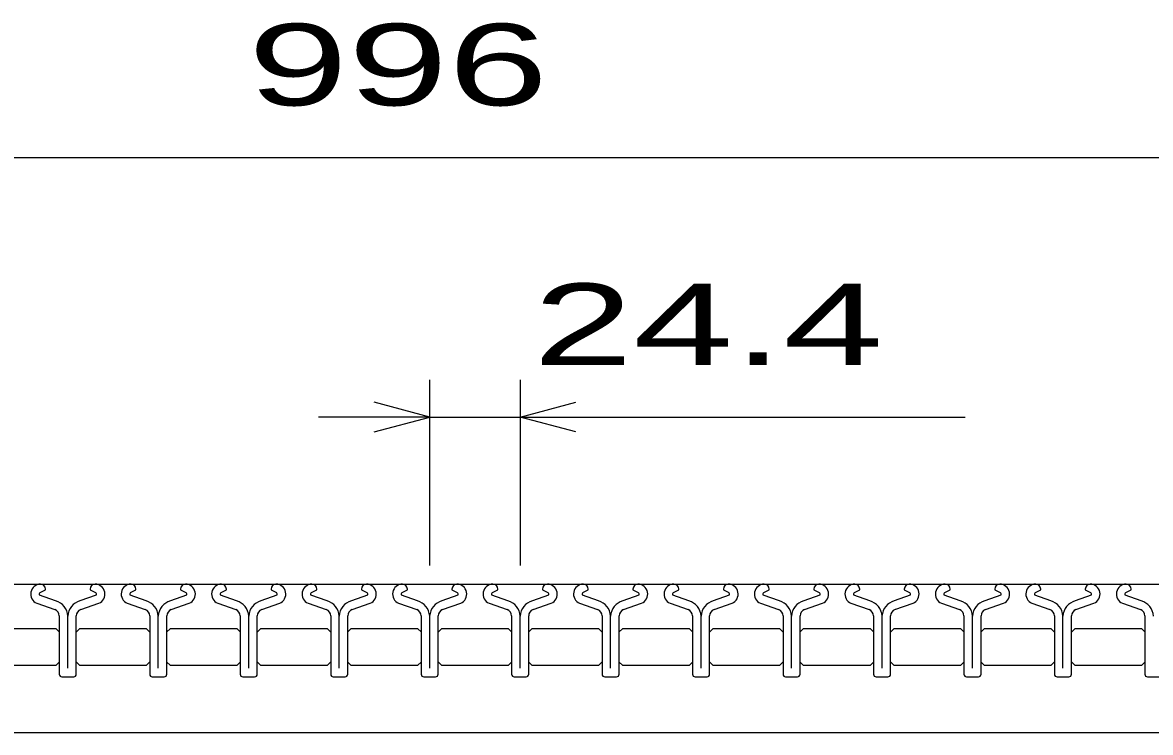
# Model space of a CAD drawing. Units: millimetres, scale not verified. Extents: x -1820 to 1731, y -1282 to 1054.
# Drawn here: x -1030.8 to -726.6, y -501.5 to -310.2 of the extents above; entities that cross this region are included whole.
import ezdxf
from ezdxf.enums import TextEntityAlignment as Align

# ---------------------------------------------------------------- set-up
doc = ezdxf.new("R2010")
doc.units = ezdxf.units.MM
doc.header["$LTSCALE"] = 10
doc.layers.add('16', color=3, linetype='Continuous', lineweight=25)
doc.layers.add('22', color=2, linetype='Continuous', lineweight=25)
doc.styles.add('ベクトル', font='')
doc.styles.get('ベクトル').set_extended_font_data('ベクトル')

msp = doc.modelspace()

# ---------------------------------------------------------------- linework, layer by layer
at = {"layer": '16'}
for p, q in [((-1419, -461.5), (-423, -461.5)), ((-1021.9, -466.03), (-1026.22, -464.51)), ((-1026.06, -463.81), (-1024.62, -463.11)), ((-1024.62, -463.11), (-1024.62, -462.88)), ((-1011, -464.51), (-1015.32, -466.03)), ((-1012.6, -462.88), (-1012.6, -463.11)), ((-1012.6, -463.11), (-1011.16, -463.81)), ((-997.5, -466.03), (-1001.82, -464.51)), ((-1001.66, -463.81), (-1000.22, -463.11)), ((-1000.22, -463.11), (-1000.22, -462.88)), ((-986.6, -464.51), (-990.92, -466.03)), ((-988.2, -462.88), (-988.2, -463.11)), ((-988.2, -463.11), (-986.76, -463.81)), ((-973.1, -466.03), (-977.42, -464.51)), ((-977.26, -463.81), (-975.82, -463.11)), ((-975.82, -463.11), (-975.82, -462.88)), ((-962.2, -464.51), (-966.52, -466.03)), ((-963.8, -462.88), (-963.8, -463.11)), ((-963.8, -463.11), (-962.36, -463.81)), ((-948.7, -466.03), (-953.02, -464.51)), ((-952.86, -463.81), (-951.42, -463.11)), ((-951.42, -463.11), (-951.42, -462.88)), ((-937.8, -464.51), (-942.12, -466.03)), ((-939.4, -462.88), (-939.4, -463.11)), ((-939.4, -463.11), (-937.96, -463.81)), ((-924.3, -466.03), (-928.62, -464.51)), ((-928.46, -463.81), (-927.02, -463.11)), ((-927.02, -463.11), (-927.02, -462.88)), ((-913.4, -464.51), (-917.72, -466.03)), ((-915, -462.88), (-915, -463.11)), ((-915, -463.11), (-913.56, -463.81)), ((-899.9, -466.03), (-904.22, -464.51)), ((-904.06, -463.81), (-902.62, -463.11)), ((-902.62, -463.11), (-902.62, -462.88)), ((-889, -464.51), (-893.32, -466.03)), ((-890.6, -462.88), (-890.6, -463.11)), ((-890.6, -463.11), (-889.16, -463.81)), ((-875.5, -466.03), (-879.82, -464.51)), ((-879.66, -463.81), (-878.22, -463.11)), ((-878.22, -463.11), (-878.22, -462.88)), ((-864.6, -464.51), (-868.92, -466.03)), ((-866.2, -462.88), (-866.2, -463.11)), ((-866.2, -463.11), (-864.76, -463.81)), ((-851.1, -466.03), (-855.42, -464.51)), ((-855.26, -463.81), (-853.82, -463.11)), ((-853.82, -463.11), (-853.82, -462.88)), ((-840.2, -464.51), (-844.52, -466.03)), ((-841.8, -462.88), (-841.8, -463.11)), ((-841.8, -463.11), (-840.36, -463.81)), ((-826.7, -466.03), (-831.02, -464.51)), ((-830.86, -463.81), (-829.42, -463.11)), ((-829.42, -463.11), (-829.42, -462.88)), ((-815.8, -464.51), (-820.12, -466.03)), ((-817.4, -462.88), (-817.4, -463.11)), ((-817.4, -463.11), (-815.96, -463.81)), ((-802.3, -466.03), (-806.62, -464.51)), ((-806.46, -463.81), (-805.02, -463.11)), ((-805.02, -463.11), (-805.02, -462.88)), ((-791.4, -464.51), (-795.72, -466.03)), ((-793, -462.88), (-793, -463.11)), ((-793, -463.11), (-791.56, -463.81)), ((-777.9, -466.03), (-782.22, -464.51)), ((-782.06, -463.81), (-780.62, -463.11)), ((-780.62, -463.11), (-780.62, -462.88)), ((-767, -464.51), (-771.32, -466.03)), ((-768.6, -462.88), (-768.6, -463.11)), ((-768.6, -463.11), (-767.16, -463.81)), ((-753.5, -466.03), (-757.82, -464.51)), ((-757.66, -463.81), (-756.22, -463.11)), ((-756.22, -463.11), (-756.22, -462.88)), ((-742.6, -464.51), (-746.92, -466.03)), ((-744.2, -462.88), (-744.2, -463.11)), ((-744.2, -463.11), (-742.76, -463.81)), ((-729.1, -466.03), (-733.42, -464.51)), ((-733.26, -463.81), (-731.82, -463.11)), ((-731.82, -463.11), (-731.82, -462.88)), ((-1026.98, -466.68), (-1022.11, -468.39)), ((-1015.11, -468.39), (-1010.24, -466.68)), ((-1002.58, -466.68), (-997.71, -468.39)), ((-990.71, -468.39), (-985.84, -466.68)), ((-978.18, -466.68), (-973.31, -468.39)), ((-966.31, -468.39), (-961.44, -466.68)), ((-953.78, -466.68), (-948.91, -468.39)), ((-941.91, -468.39), (-937.04, -466.68)), ((-929.38, -466.68), (-924.51, -468.39)), ((-917.51, -468.39), (-912.64, -466.68)), ((-904.98, -466.68), (-900.11, -468.39)), ((-893.11, -468.39), (-888.24, -466.68)), ((-880.58, -466.68), (-875.71, -468.39)), ((-868.71, -468.39), (-863.84, -466.68)), ((-856.18, -466.68), (-851.31, -468.39)), ((-844.31, -468.39), (-839.44, -466.68)), ((-831.78, -466.68), (-826.91, -468.39)), ((-819.91, -468.39), (-815.04, -466.68)), ((-807.38, -466.68), (-802.51, -468.39)), ((-795.51, -468.39), (-790.64, -466.68)), ((-782.98, -466.68), (-778.11, -468.39)), ((-771.11, -468.39), (-766.24, -466.68)), ((-758.58, -466.68), (-753.71, -468.39)), ((-746.71, -468.39), (-741.84, -466.68)), ((-734.18, -466.68), (-729.31, -468.39)), ((-1020.91, -470.09), (-1020.91, -485.81)), ((-1018.6, -484.21), (-1018.6, -470.14)), ((-1016.31, -485.81), (-1016.31, -470.09)), ((-996.51, -470.09), (-996.51, -485.81)), ((-994.2, -484.21), (-994.2, -470.14)), ((-991.91, -485.81), (-991.91, -470.09)), ((-972.11, -470.09), (-972.11, -485.81)), ((-969.8, -484.21), (-969.8, -470.14)), ((-967.51, -485.81), (-967.51, -470.09)), ((-947.71, -470.09), (-947.71, -485.81)), ((-945.4, -484.21), (-945.4, -470.14)), ((-943.11, -485.81), (-943.11, -470.09)), ((-923.31, -470.09), (-923.31, -485.81)), ((-921, -484.21), (-921, -470.14)), ((-918.71, -485.81), (-918.71, -470.09)), ((-898.91, -470.09), (-898.91, -485.81)), ((-896.6, -484.21), (-896.6, -470.14)), ((-894.31, -485.81), (-894.31, -470.09)), ((-874.51, -470.09), (-874.51, -485.81)), ((-872.2, -484.21), (-872.2, -470.14)), ((-869.91, -485.81), (-869.91, -470.09)), ((-850.11, -470.09), (-850.11, -485.81)), ((-847.8, -484.21), (-847.8, -470.14)), ((-845.51, -485.81), (-845.51, -470.09)), ((-825.71, -470.09), (-825.71, -485.81)), ((-823.4, -484.21), (-823.4, -470.14)), ((-821.11, -485.81), (-821.11, -470.09)), ((-801.31, -470.09), (-801.31, -485.81)), ((-799, -484.21), (-799, -470.14)), ((-796.71, -485.81), (-796.71, -470.09)), ((-776.91, -470.09), (-776.91, -485.81)), ((-774.6, -484.21), (-774.6, -470.14)), ((-772.31, -485.81), (-772.31, -470.09)), ((-752.51, -470.09), (-752.51, -485.81)), ((-750.2, -484.21), (-750.2, -470.14)), ((-747.91, -485.81), (-747.91, -470.09)), ((-728.11, -470.09), (-728.11, -485.81)), ((-1039.75, -473.5), (-1021.85, -473.5)), ((-1021.85, -473.5), (-1020.85, -474.5)), ((-1016.35, -474.5), (-1015.35, -473.5)), ((-1015.35, -473.5), (-997.45, -473.5)), ((-997.45, -473.5), (-996.45, -474.5)), ((-991.95, -474.5), (-990.95, -473.5)), ((-990.95, -473.5), (-973.05, -473.5)), ((-973.05, -473.5), (-972.05, -474.5)), ((-967.55, -474.5), (-966.55, -473.5)), ((-966.55, -473.5), (-948.65, -473.5)), ((-948.65, -473.5), (-947.65, -474.5)), ((-943.15, -474.5), (-942.15, -473.5)), ((-942.15, -473.5), (-924.25, -473.5)), ((-924.25, -473.5), (-923.25, -474.5)), ((-918.75, -474.5), (-917.75, -473.5)), ((-917.75, -473.5), (-899.85, -473.5)), ((-899.85, -473.5), (-898.85, -474.5)), ((-894.35, -474.5), (-893.35, -473.5)), ((-893.35, -473.5), (-875.45, -473.5)), ((-875.45, -473.5), (-874.45, -474.5)), ((-869.95, -474.5), (-868.95, -473.5)), ((-868.95, -473.5), (-851.05, -473.5)), ((-851.05, -473.5), (-850.05, -474.5)), ((-845.55, -474.5), (-844.55, -473.5)), ((-844.55, -473.5), (-826.65, -473.5)), ((-826.65, -473.5), (-825.65, -474.5)), ((-821.15, -474.5), (-820.15, -473.5)), ((-820.15, -473.5), (-802.25, -473.5)), ((-802.25, -473.5), (-801.25, -474.5)), ((-796.75, -474.5), (-795.75, -473.5)), ((-795.75, -473.5), (-777.85, -473.5)), ((-777.85, -473.5), (-776.85, -474.5)), ((-772.35, -474.5), (-771.35, -473.5)), ((-771.35, -473.5), (-753.45, -473.5)), ((-753.45, -473.5), (-752.45, -474.5)), ((-747.95, -474.5), (-746.95, -473.5)), ((-746.95, -473.5), (-729.05, -473.5)), ((-729.05, -473.5), (-728.05, -474.5)), ((-1021.85, -483.5), (-1039.75, -483.5)), ((-1020.85, -482.5), (-1021.85, -483.5)), ((-1015.35, -483.5), (-1016.35, -482.5)), ((-997.45, -483.5), (-1015.35, -483.5)), ((-996.45, -482.5), (-997.45, -483.5)), ((-990.95, -483.5), (-991.95, -482.5)), ((-973.05, -483.5), (-990.95, -483.5)), ((-972.05, -482.5), (-973.05, -483.5)), ((-966.55, -483.5), (-967.55, -482.5)), ((-948.65, -483.5), (-966.55, -483.5)), ((-947.65, -482.5), (-948.65, -483.5)), ((-942.15, -483.5), (-943.15, -482.5)), ((-924.25, -483.5), (-942.15, -483.5)), ((-923.25, -482.5), (-924.25, -483.5)), ((-917.75, -483.5), (-918.75, -482.5)), ((-899.85, -483.5), (-917.75, -483.5)), ((-898.85, -482.5), (-899.85, -483.5)), ((-893.35, -483.5), (-894.35, -482.5)), ((-875.45, -483.5), (-893.35, -483.5)), ((-874.45, -482.5), (-875.45, -483.5)), ((-868.95, -483.5), (-869.95, -482.5)), ((-851.05, -483.5), (-868.95, -483.5)), ((-850.05, -482.5), (-851.05, -483.5)), ((-844.55, -483.5), (-845.55, -482.5)), ((-826.65, -483.5), (-844.55, -483.5)), ((-825.65, -482.5), (-826.65, -483.5)), ((-820.15, -483.5), (-821.15, -482.5)), ((-802.25, -483.5), (-820.15, -483.5)), ((-801.25, -482.5), (-802.25, -483.5)), ((-795.75, -483.5), (-796.75, -482.5)), ((-777.85, -483.5), (-795.75, -483.5)), ((-776.85, -482.5), (-777.85, -483.5)), ((-771.35, -483.5), (-772.35, -482.5)), ((-753.45, -483.5), (-771.35, -483.5)), ((-752.45, -482.5), (-753.45, -483.5)), ((-746.95, -483.5), (-747.95, -482.5)), ((-729.05, -483.5), (-746.95, -483.5)), ((-728.05, -482.5), (-729.05, -483.5)), ((-1020.21, -486.51), (-1017.01, -486.51)), ((-995.81, -486.51), (-992.61, -486.51)), ((-971.41, -486.51), (-968.21, -486.51)), ((-947.01, -486.51), (-943.81, -486.51)), ((-922.61, -486.51), (-919.41, -486.51)), ((-898.21, -486.51), (-895.01, -486.51)), ((-873.81, -486.51), (-870.61, -486.51)), ((-849.41, -486.51), (-846.21, -486.51)), ((-825.01, -486.51), (-821.81, -486.51)), ((-800.61, -486.51), (-797.41, -486.51)), ((-776.21, -486.51), (-773.01, -486.51)), ((-751.81, -486.51), (-748.61, -486.51)), ((-727.41, -486.51), (-724.21, -486.51)), ((-1419, -501.5), (-423, -501.5))]:
    msp.add_line(p, q, dxfattribs=at)
for centre, radius, start, end in [((-1025.91, -464.2), 2.7, 90.98, 246.68), ((-1026.07, -462.95), 1.45, 2.5, 85.55), ((-1011.15, -462.95), 1.45, 94.45, 177.5), ((-1011.31, -464.2), 2.7, 293.32, 89.02), ((-1001.51, -464.2), 2.7, 90.98, 246.68), ((-1001.67, -462.95), 1.45, 2.5, 85.55), ((-986.75, -462.95), 1.45, 94.45, 177.5), ((-986.91, -464.2), 2.7, 293.32, 89.02), ((-977.11, -464.2), 2.7, 90.98, 246.68), ((-977.27, -462.95), 1.45, 2.5, 85.55), ((-962.35, -462.95), 1.45, 94.45, 177.5), ((-962.51, -464.2), 2.7, 293.32, 89.02), ((-952.71, -464.2), 2.7, 90.98, 246.68), ((-952.87, -462.95), 1.45, 2.5, 85.55), ((-937.95, -462.95), 1.45, 94.45, 177.5), ((-938.11, -464.2), 2.7, 293.32, 89.02), ((-928.31, -464.2), 2.7, 90.98, 246.68), ((-928.47, -462.95), 1.45, 2.5, 85.55), ((-913.55, -462.95), 1.45, 94.45, 177.5), ((-913.71, -464.2), 2.7, 293.32, 89.02), ((-903.91, -464.2), 2.7, 90.98, 246.68), ((-904.07, -462.95), 1.45, 2.5, 85.55), ((-889.15, -462.95), 1.45, 94.45, 177.5), ((-889.31, -464.2), 2.7, 293.32, 89.02), ((-879.51, -464.2), 2.7, 90.98, 246.68), ((-879.67, -462.95), 1.45, 2.5, 85.55), ((-864.75, -462.95), 1.45, 94.45, 177.5), ((-864.91, -464.2), 2.7, 293.32, 89.02), ((-855.11, -464.2), 2.7, 90.98, 246.68), ((-855.27, -462.95), 1.45, 2.5, 85.55), ((-840.35, -462.95), 1.45, 94.45, 177.5), ((-840.51, -464.2), 2.7, 293.32, 89.02), ((-830.71, -464.2), 2.7, 90.98, 246.68), ((-830.87, -462.95), 1.45, 2.5, 85.55), ((-815.95, -462.95), 1.45, 94.45, 177.5), ((-816.11, -464.2), 2.7, 293.32, 89.02), ((-806.31, -464.2), 2.7, 90.98, 246.68), ((-806.47, -462.95), 1.45, 2.5, 85.55), ((-791.55, -462.95), 1.45, 94.45, 177.5), ((-791.71, -464.2), 2.7, 293.32, 89.02), ((-781.91, -464.2), 2.7, 90.98, 246.68), ((-782.07, -462.95), 1.45, 2.5, 85.55), ((-767.15, -462.95), 1.45, 94.45, 177.5), ((-767.31, -464.2), 2.7, 293.32, 89.02), ((-757.51, -464.2), 2.7, 90.98, 246.68), ((-757.67, -462.95), 1.45, 2.5, 85.55), ((-742.75, -462.95), 1.45, 94.45, 177.5), ((-742.91, -464.2), 2.7, 293.32, 89.02), ((-733.11, -464.2), 2.7, 90.98, 246.68), ((-733.27, -462.95), 1.45, 2.5, 85.55), ((-1025.89, -464.22), 0.44, 111.91, 222.33), ((-1011.33, -464.22), 0.44, 317.67, 68.09), ((-1001.49, -464.22), 0.44, 111.91, 222.33), ((-986.93, -464.22), 0.44, 317.67, 68.09), ((-977.09, -464.22), 0.44, 111.91, 222.33), ((-962.53, -464.22), 0.44, 317.67, 68.09), ((-952.69, -464.22), 0.44, 111.91, 222.33), ((-938.13, -464.22), 0.44, 317.67, 68.09), ((-928.29, -464.22), 0.44, 111.91, 222.33), ((-913.73, -464.22), 0.44, 317.67, 68.09), ((-903.89, -464.22), 0.44, 111.91, 222.33), ((-889.33, -464.22), 0.44, 317.67, 68.09), ((-879.49, -464.22), 0.44, 111.91, 222.33), ((-864.93, -464.22), 0.44, 317.67, 68.09), ((-855.09, -464.22), 0.44, 111.91, 222.33), ((-840.53, -464.22), 0.44, 317.67, 68.09), ((-830.69, -464.22), 0.44, 111.91, 222.33), ((-816.13, -464.22), 0.44, 317.67, 68.09), ((-806.29, -464.22), 0.44, 111.91, 222.33), ((-791.73, -464.22), 0.44, 317.67, 68.09), ((-781.89, -464.22), 0.44, 111.91, 222.33), ((-767.33, -464.22), 0.44, 317.67, 68.09), ((-757.49, -464.22), 0.44, 111.91, 222.33), ((-742.93, -464.22), 0.44, 317.67, 68.09), ((-733.09, -464.22), 0.44, 111.91, 222.33), ((-1022.71, -470.09), 1.8, 0, 70.58), ((-1023.19, -470.44), 4.6, 3.78, 73.7), ((-1014.03, -470.44), 4.6, 106.3, 176.22), ((-1014.51, -470.09), 1.8, 109.42, 180), ((-998.31, -470.09), 1.8, 0, 70.58), ((-998.79, -470.44), 4.6, 3.78, 73.7), ((-989.63, -470.44), 4.6, 106.3, 176.22), ((-990.11, -470.09), 1.8, 109.42, 180), ((-973.91, -470.09), 1.8, 0, 70.58), ((-974.39, -470.44), 4.6, 3.78, 73.7), ((-965.23, -470.44), 4.6, 106.3, 176.22), ((-965.71, -470.09), 1.8, 109.42, 180), ((-949.51, -470.09), 1.8, 0, 70.58), ((-949.99, -470.44), 4.6, 3.78, 73.7), ((-940.83, -470.44), 4.6, 106.3, 176.22), ((-941.31, -470.09), 1.8, 109.42, 180), ((-925.11, -470.09), 1.8, 0, 70.58), ((-925.59, -470.44), 4.6, 3.78, 73.7), ((-916.43, -470.44), 4.6, 106.3, 176.22), ((-916.91, -470.09), 1.8, 109.42, 180), ((-900.71, -470.09), 1.8, 0, 70.58), ((-901.19, -470.44), 4.6, 3.78, 73.7), ((-892.03, -470.44), 4.6, 106.3, 176.22), ((-892.51, -470.09), 1.8, 109.42, 180), ((-876.31, -470.09), 1.8, 0, 70.58), ((-876.79, -470.44), 4.6, 3.78, 73.7), ((-867.63, -470.44), 4.6, 106.3, 176.22), ((-868.11, -470.09), 1.8, 109.42, 180), ((-851.91, -470.09), 1.8, 0, 70.58), ((-852.39, -470.44), 4.6, 3.78, 73.7), ((-843.23, -470.44), 4.6, 106.3, 176.22), ((-843.71, -470.09), 1.8, 109.42, 180), ((-827.51, -470.09), 1.8, 0, 70.58), ((-827.99, -470.44), 4.6, 3.78, 73.7), ((-818.83, -470.44), 4.6, 106.3, 176.22), ((-819.31, -470.09), 1.8, 109.42, 180), ((-803.11, -470.09), 1.8, 0, 70.58), ((-803.59, -470.44), 4.6, 3.78, 73.7), ((-794.43, -470.44), 4.6, 106.3, 176.22), ((-794.91, -470.09), 1.8, 109.42, 180), ((-778.71, -470.09), 1.8, 0, 70.58), ((-779.19, -470.44), 4.6, 3.78, 73.7), ((-770.03, -470.44), 4.6, 106.3, 176.22), ((-770.51, -470.09), 1.8, 109.42, 180), ((-754.31, -470.09), 1.8, 0, 70.58), ((-754.79, -470.44), 4.6, 3.78, 73.7), ((-745.63, -470.44), 4.6, 106.3, 176.22), ((-746.11, -470.09), 1.8, 109.42, 180), ((-729.91, -470.09), 1.8, 0, 70.58), ((-730.39, -470.44), 4.6, 3.78, 73.7), ((-1020.21, -485.81), 0.7, 180, 270), ((-1017.01, -485.81), 0.7, 270, 0), ((-995.81, -485.81), 0.7, 180, 270), ((-992.61, -485.81), 0.7, 270, 0), ((-971.41, -485.81), 0.7, 180, 270), ((-968.21, -485.81), 0.7, 270, 0), ((-947.01, -485.81), 0.7, 180, 270), ((-943.81, -485.81), 0.7, 270, 0), ((-922.61, -485.81), 0.7, 180, 270), ((-919.41, -485.81), 0.7, 270, 0), ((-898.21, -485.81), 0.7, 180, 270), ((-895.01, -485.81), 0.7, 270, 0), ((-873.81, -485.81), 0.7, 180, 270), ((-870.61, -485.81), 0.7, 270, 0), ((-849.41, -485.81), 0.7, 180, 270), ((-846.21, -485.81), 0.7, 270, 0), ((-825.01, -485.81), 0.7, 180, 270), ((-821.81, -485.81), 0.7, 270, 0), ((-800.61, -485.81), 0.7, 180, 270), ((-797.41, -485.81), 0.7, 270, 0), ((-776.21, -485.81), 0.7, 180, 270), ((-773.01, -485.81), 0.7, 270, 0), ((-751.81, -485.81), 0.7, 180, 270), ((-748.61, -485.81), 0.7, 270, 0), ((-727.41, -485.81), 0.7, 180, 270)]:
    msp.add_arc(centre, radius, start, end, dxfattribs=at)
at = {"layer": '22', "color": 4}
for p, q in [((-1419, -346.5), (-423, -346.5)), ((-921, -456.5), (-921, -406.5)), ((-896.6, -406.5), (-896.6, -456.5)), ((-921, -416.5), (-936, -412.5)), ((-896.6, -416.5), (-881.6, -412.5)), ((-921, -416.5), (-951, -416.5)), ((-936, -420.5), (-921, -416.5)), ((-921, -416.5), (-896.6, -416.5)), ((-881.6, -420.5), (-896.6, -416.5)), ((-896.6, -416.5), (-776.6, -416.5))]:
    msp.add_line(p, q, dxfattribs=at)

# ---------------------------------------------------------------- texts
at = {"layer": '22', "style": 'ベクトル', "width": 1.65}
for s, p in [(' 996 ', (-983.5, -321.5)), (' 24.4 ', (-906.6, -391.5))]:
    msp.add_text(s, height=21.99, dxfattribs=at).set_placement(p, align=Align.MIDDLE_LEFT)

doc.saveas('drawing.dxf')
